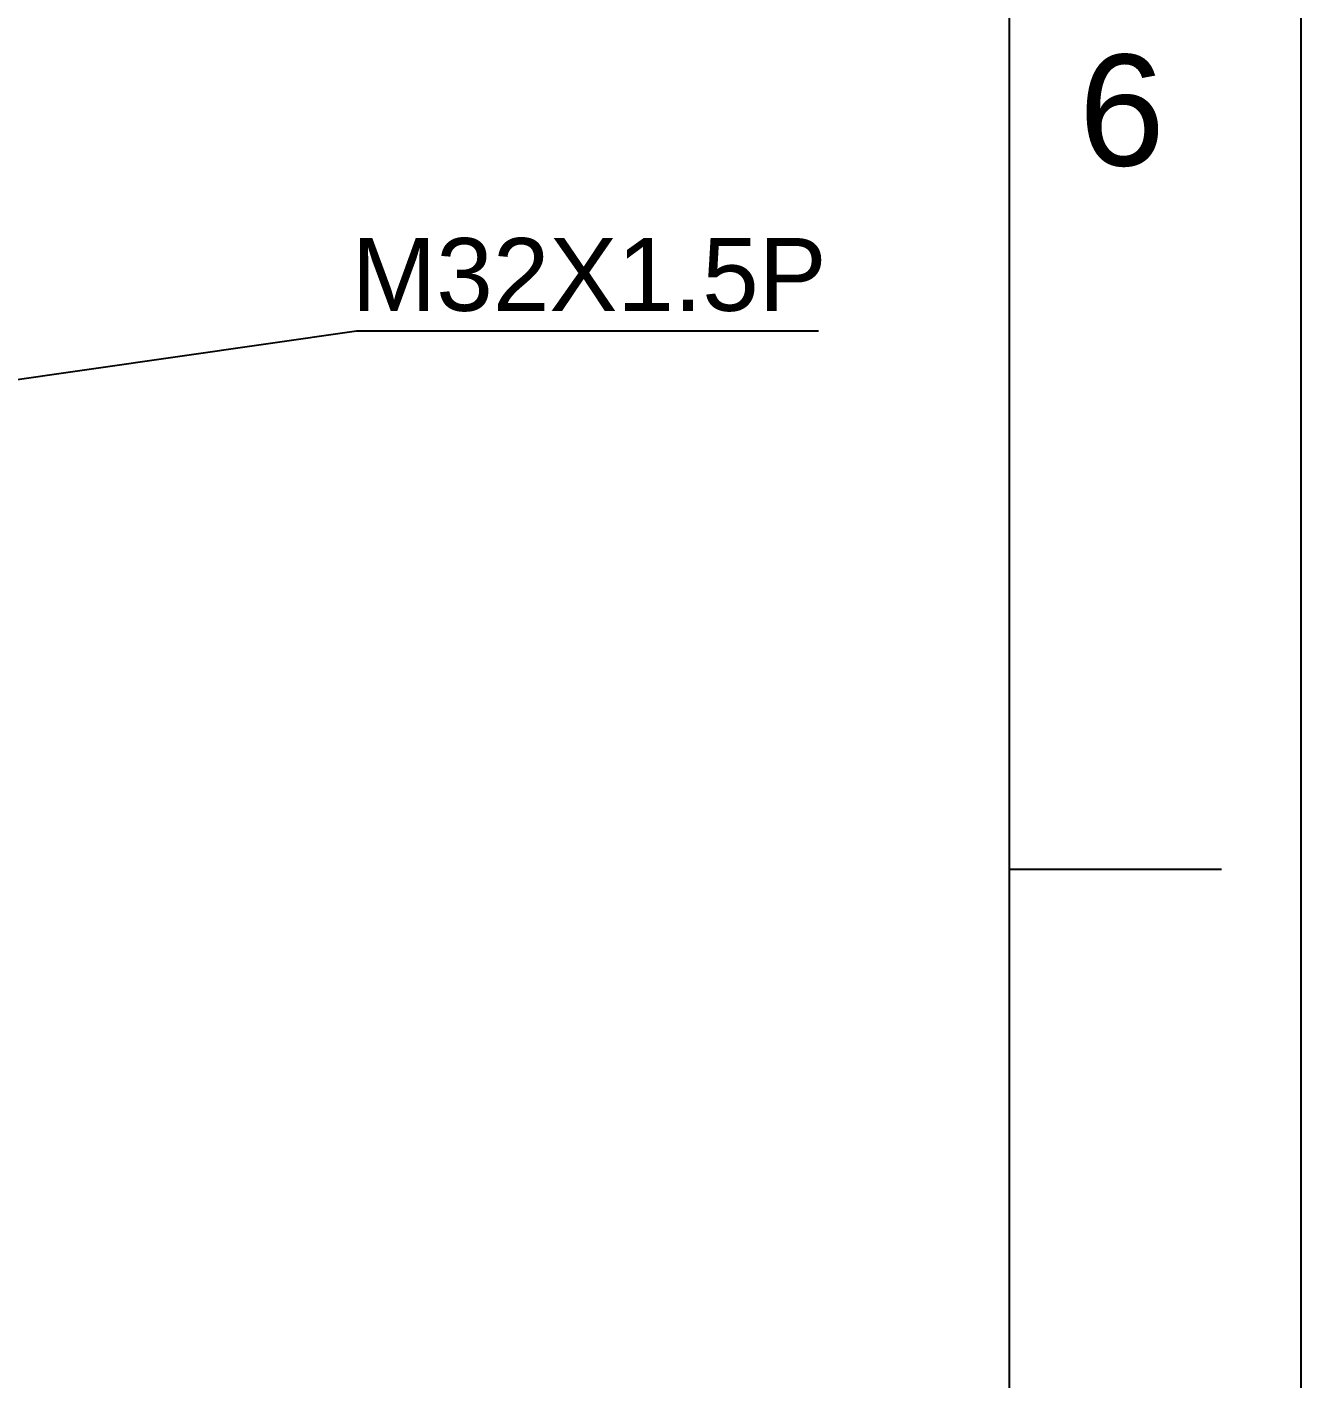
# Model space of a CAD drawing. Header units: millimetres. Extents: x 13479 to 14073, y 4989 to 5829.
# Drawn here: x 13986 to 14073.5, y 5174.1 to 5267 of the extents above; entities that cross this region are included whole.
import ezdxf

# ---------------------------------------------------------------- set-up
doc = ezdxf.new("R2010")
doc.units = ezdxf.units.MM
doc.layers.add('DIM_', color=5, linetype='Continuous', lineweight=9)
doc.styles.get("Standard").update_dxf_attribs({"font": 'arial.ttf'})
doc.dimstyles.new('사본(2) STANDARD', dxfattribs={"dimscale": 0, "dimtxt": 4, "dimasz": 4, "dimexe": 1.25, "dimexo": 0.625, "dimgap": 1.5, "dimtad": 3, "dimtih": 1, "dimtoh": 1, "dimdec": 1, "dimzin": 9, "dimdsep": 46, "dimtxsty": 'Standard', "dimcen": 2.5, "dimclrd": 5, "dimclre": 5, "dimclrt": 5, "dimadec": 0, "dimazin": 0, "dimtfac": 1, "dimtdec": 1, "dimtmove": 0, "dimatfit": 3, "dimfxl": 1.25, "dimtfill": 1, "dimtolj": 1, "dimtzin": 0, "dimarcsym": 0})

msp = doc.modelspace()

# ---------------------------------------------------------------- linework, layer by layer
at = {"color": 7, "linetype": 'Continuous'}
for p, q in [((14073.458, 5829.16), (14073.458, 4989.16)), ((14053.458, 5009.16), (14053.458, 5809.16)), ((14053.458, 5209.16), (14067.994, 5209.16))]:
    msp.add_line(p, q, dxfattribs=at)

# ---------------------------------------------------------------- texts
at = {"insert": (14061.163, 5261.218), "char_height": 7.624, "attachment_point": 5}
msp.add_mtext_dynamic_manual_height_columns('6', width=50, gutter_width=12.5, heights=[0], dxfattribs=at)
at = {"layer": 'DIM_', "insert": (14024.589, 5249.953), "char_height": 5, "attachment_point": 5}
msp.add_mtext('M32X1.5P', dxfattribs=at)

# ---------------------------------------------------------------- leaders
at = {"layer": 'DIM_'}
msp.add_leader([(13974.676, 5241.261), (14008.626, 5246.114), (14040.345, 5246.114)], dimstyle='사본(2) STANDARD', override={"dimscale": 1, "dimtad": 0}, dxfattribs=at)

doc.saveas('drawing.dxf')
